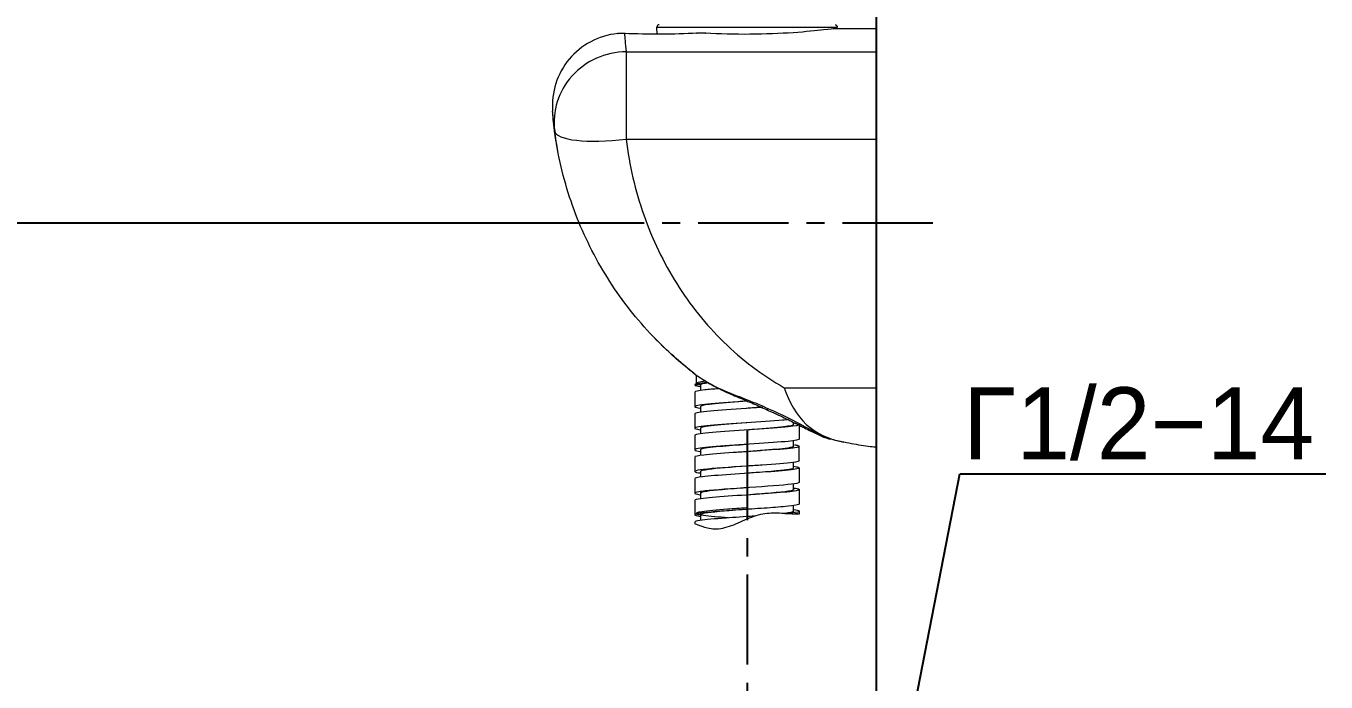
# Model space of a CAD drawing. Extents: x 1168 to 2296, y 0 to 827.
# Drawn here: x 1868.3 to 2048.4, y 269.2 to 360.1 of the extents above; entities that cross this region are included whole.
import ezdxf
from ezdxf import colors
from ezdxf.entities.mleader import LeaderData, LeaderLine
from ezdxf.math import Vec2, Vec3

# ---------------------------------------------------------------- set-up
doc = ezdxf.new("R2010")
doc.units = 0
doc.header["$LTSCALE"] = 10
doc.header["$MEASUREMENT"] = 0
doc.linetypes.add('CENTER', pattern=[2, 1.25, -0.25, 0.25, -0.25])
doc.layers.get('0').update_dxf_attribs({"linetype": 'CONTINUOUS'})
doc.layers.add('1', color=7, linetype='CONTINUOUS')
doc.layers.add('치수선', color=7, linetype='CONTINUOUS', lineweight=20)
doc.styles.get("Standard").update_dxf_attribs({"font": 'SYMBOL'})

msp = doc.modelspace()

# ---------------------------------------------------------------- linework, layer by layer
at = {"color": 5, "lineweight": -3, "ltscale": 0.5}
msp.add_line((1946.83, 332.8), (1734.15, 332.8), dxfattribs=at)
at = {"layer": '1', "color": 7, "linetype": 'Continuous', "lineweight": 13}
for p, q in [((1955.7, 359.96), (1980.66, 359.96)), ((1962.42, 359.1), (1961.21, 359.1)), ((1951.45, 356.53), (1951.45, 344.43)), ((1951.45, 356.53), (1986.1, 356.53)), ((1951.45, 344.43), (1986.1, 344.43)), ((1973.33, 309.99), (1986.1, 309.99))]:
    msp.add_line(p, q, dxfattribs=at)
at = {"layer": '1', "color": 7, "linetype": 'Continuous', "lineweight": 18}
for p, q in [((1955.75, 358.96), (1955.7, 359.96)), ((1962.48, 359.11), (1961.16, 359.11)), ((1986.1, 359.71), (1980.14, 359.71)), ((1980.65, 359.71), (1980.66, 359.96)), ((1986.1, 356.53), (1986.1, 359.71)), ((1986.1, 344.43), (1986.1, 356.53)), ((1986.1, 309.99), (1986.1, 344.43)), ((1986.1, 301.71), (1986.1, 309.99))]:
    msp.add_line(p, q, dxfattribs=at)
at = {"layer": '1', "color": 1, "linetype": 'CENTER', "lineweight": -3}
for p, q in [((1993.91, 332.8), (1934.35, 332.8)), ((1968.18, 304.12), (1968.18, 150.33))]:
    msp.add_line(p, q, dxfattribs=at)
at = {"layer": '1', "color": 7, "linetype": 'Continuous', "lineweight": 18}
msp.add_arc((1956, 359.97), 0.3, 89.9996, 182.8624, dxfattribs=at)
at = {"layer": '1', "color": 7, "linetype": 'Continuous', "lineweight": 18, "extrusion": (0, 0, -1)}
for centre, radius, start, end in [((-1980.36, 359.97), 0.3, 89.9996, 182.8624), ((-1991.91, 352.19), 50.81, 349.3408, 355.6013), ((-1991.91, 352.19), 50.81, 307.7463, 315.9297)]:
    msp.add_arc(centre, radius, start, end, dxfattribs=at)
at = {"layer": '1', "color": 7, "linetype": 'Continuous', "lineweight": 18}
msp.add_ellipse((1951.21, 357.07), major_axis=(0.09, 2), ratio=0.357631, start_param=6.279947, end_param=6.405218, dxfattribs=at)
at = {"layer": '1', "color": 7, "linetype": 'Continuous', "lineweight": 13}
for ratio, start_param, end_param in [(0.96772, 4.585417, 6.283185), (0.239333, 0, 1.539235)]:
    msp.add_ellipse((1951.45, 346.85), major_axis=(-9.91, -1.31), ratio=ratio, start_param=start_param, end_param=end_param, dxfattribs=at)
at = {"layer": '1', "color": 7, "linetype": 'Continuous', "lineweight": 18}
for points, knots in [([(1950.22, 359.05), (1947.62, 358.79), (1945.19, 357.48), (1941.89, 353.51), (1941.05, 350.89), (1941.25, 348.29)], [0, 0, 0, 0, 0.5, 0.5, 1, 1, 1, 1]), ([(1950.22, 359.05), (1950.22, 359.05), (1950.22, 359.05), (1950.25, 359.06), (1950.28, 359.07), (1950.31, 359.06)], [0, 0, 0, 0, 0.037766, 0.037766, 1, 1, 1, 1]), ([(1961.16, 359.11), (1961.17, 359.11), (1961.19, 359.11), (1961.2, 359.1), (1961.2, 359.1), (1961.21, 359.1)], [0, 0, 0, 0, 0.939473, 0.939473, 1, 1, 1, 1]), ([(1980.19, 359.71), (1980.19, 359.71), (1979.7, 359.65), (1977.8, 359.44), (1976.34, 359.29), (1972.8, 359.05), (1970.7, 358.96), (1966.47, 358.93), (1964.33, 358.99), (1962.42, 359.1)], [0, 0, 0, 0, 0.241089, 0.241089, 0.494059, 0.494059, 0.74703, 0.74703, 1, 1, 1, 1]), ([(1962.42, 359.1), (1962.42, 359.1), (1962.43, 359.1), (1962.44, 359.11), (1962.46, 359.11), (1962.48, 359.11)], [0, 0, 0, 0, 0.059006, 0.059006, 1, 1, 1, 1]), ([(1960.64, 312.13), (1958.07, 314.14), (1955.67, 316.41), (1951.41, 321.32), (1949.52, 323.97), (1946.25, 329.65), (1944.87, 332.69), (1942.74, 338.93), (1941.98, 342.17), (1941.53, 345.54)], [0, 0, 0, 0, 0.25, 0.25, 0.5, 0.5, 0.75, 0.75, 1, 1, 1, 1]), ([(1960.67, 312.12), (1960.86, 311.97), (1961.69, 311.33), (1962.87, 310.59), (1963.91, 310.06), (1964.22, 309.92)], [0, 0, 0, 0, 0.172028, 0.76308, 1, 1, 1, 1]), ([(1960.94, 310.37), (1960.93, 310.33), (1961.09, 310.26), (1961.49, 310.18), (1961.66, 310.16)], [0, 0, 0, 0, 0.653233, 1, 1, 1, 1]), ([(1964.26, 309.85), (1963.5, 309.79), (1961.7, 309.63), (1960.93, 309.47), (1960.93, 309.37)], [0, 0, 0, 0, 0.368744, 1, 1, 1, 1]), ([(1962.45, 310.87), (1962, 310.82), (1961.34, 310.72), (1961.13, 310.62), (1961.14, 310.57)], [0, 0, 0, 0, 0.525555, 1, 1, 1, 1]), ([(1962.88, 310.66), (1962.5, 310.61), (1961.92, 310.52), (1961.73, 310.42), (1961.74, 310.37)], [0, 0, 0, 0, 0.512858, 1, 1, 1, 1]), ([(1964.21, 309.89), (1964.2, 309.89), (1964.2, 309.9), (1964.18, 309.91), (1964.16, 309.93), (1964.15, 309.97), (1964.15, 309.98), (1964.15, 309.98)], [0, 0, 0, 0, 0.093048, 0.093048, 0.923841, 0.923841, 1, 1, 1, 1]), ([(1964.21, 309.91), (1964.34, 309.84), (1965.14, 309.41), (1966.71, 308.77), (1968.8, 307.88), (1970.2, 307.29), (1970.83, 306.97), (1970.85, 306.96)], [0, 0, 0, 0, 0.059075, 0.381475, 0.691344, 0.990575, 1, 1, 1, 1]), ([(1973.33, 309.99), (1974.06, 307.91), (1975.04, 306.16), (1977.73, 303.66), (1979.45, 302.88), (1981.58, 302.43)], [0, 0, 0, 0, 0.5, 0.5, 1, 1, 1, 1]), ([(1968.19, 308.13), (1967.76, 308.1), (1965.48, 307.95), (1961.71, 307.67), (1960.55, 307.38), (1961.32, 307.21), (1961.65, 307.16)], [0, 0, 0, 0, 0.088035, 0.467517, 0.846999, 1, 1, 1, 1]), ([(1968.17, 308.12), (1967.79, 308.1), (1965.77, 307.95), (1962.69, 307.7), (1961.73, 307.47), (1961.73, 307.37)], [0, 0, 0, 0, 0.111518, 0.598282, 1, 1, 1, 1]), ([(1970.37, 307.27), (1969.62, 307.22), (1966.97, 307.05), (1962.53, 306.75), (1960.95, 306.5), (1960.93, 306.38), (1960.93, 306.37)], [0, 0, 0, 0, 0.174129, 0.581961, 0.989793, 1, 1, 1, 1]), ([(1970.84, 306.96), (1971.32, 306.75), (1972.54, 306.21), (1974.42, 305.3), (1976.34, 304.3), (1978.03, 303.48), (1979.06, 302.99), (1979.65, 302.89), (1979.72, 302.87)], [0, 0, 0, 0, 0.137646, 0.35567, 0.580363, 0.781349, 0.970599, 1, 1, 1, 1]), ([(1970.85, 306.96), (1970.89, 306.94), (1970.95, 306.95), (1971.06, 307), (1971.1, 307.02), (1971.15, 307.06), (1971.15, 307.07), (1971.16, 307.07)], [0, 0, 0, 0, 0.608841, 0.608841, 0.962996, 0.962996, 1, 1, 1, 1]), ([(1973.94, 305.56), (1973.69, 305.54), (1972.17, 305.39), (1968.02, 305.12), (1962.53, 304.75), (1960.5, 304.43), (1961.16, 304.24), (1961.64, 304.16)], [0, 0, 0, 0, 0.058882, 0.319952, 0.581022, 0.842091, 1, 1, 1, 1]), ([(1975.43, 304.88), (1975.43, 304.77), (1974.24, 304.54), (1969.28, 304.19), (1963.48, 303.82), (1961.13, 303.55), (1960.93, 303.4), (1960.93, 303.38)], [0, 0, 0, 0, 0.213533, 0.457343, 0.701153, 0.944963, 1, 1, 1, 1]), ([(1968.17, 305.12), (1968.13, 305.12), (1966.45, 305), (1963.15, 304.75), (1961.75, 304.5), (1961.73, 304.38), (1961.73, 304.38)], [0, 0, 0, 0, 0.011057, 0.499765, 0.988473, 1, 1, 1, 1]), ([(1974.63, 304.88), (1974.63, 304.77), (1973.58, 304.54), (1970.41, 304.29), (1968.47, 304.15), (1968.17, 304.12)], [0, 0, 0, 0, 0.426023, 0.91165, 1, 1, 1, 1]), ([(1975.43, 302.88), (1975.43, 302.77), (1974.25, 302.54), (1969.28, 302.19), (1963.48, 301.82), (1960.52, 301.48), (1961, 301.26), (1961.63, 301.16)], [0, 0, 0, 0, 0.187214, 0.400739, 0.614263, 0.827788, 1, 1, 1, 1]), ([(1968.18, 301.12), (1967.53, 301.08), (1965.17, 300.93), (1961.89, 300.68), (1960.94, 300.47), (1960.93, 300.37)], [0, 0, 0, 0, 0.172352, 0.620115, 1, 1, 1, 1]), ([(1968.17, 302.12), (1966.82, 302.02), (1963.83, 301.8), (1961.91, 301.55), (1961.73, 301.4), (1961.73, 301.38)], [0, 0, 0, 0, 0.400456, 0.88997, 1, 1, 1, 1]), ([(1974.74, 302.08), (1974.93, 302.06), (1975.72, 301.9), (1975.16, 301.63), (1971.45, 301.34), (1968.89, 301.17), (1968.18, 301.12)], [0, 0, 0, 0, 0.092103, 0.472766, 0.853429, 1, 1, 1, 1]), ([(1974.63, 301.88), (1974.63, 301.79), (1973.93, 301.59), (1971.09, 301.34), (1968.81, 301.17), (1968.18, 301.12)], [0, 0, 0, 0, 0.3266, 0.812795, 1, 1, 1, 1]), ([(1986.1, 301.71), (1986.1, 301.71), (1985.84, 301.73), (1985.17, 301.82), (1984.75, 301.88), (1983.47, 302.07), (1982.53, 302.24), (1981.58, 302.43)], [0, 0, 0, 0, 0.25, 0.25, 0.5, 0.5, 1, 1, 1, 1]), ([(1968.18, 299.12), (1965.79, 298.97), (1963.49, 298.81), (1960.84, 298.5), (1960.57, 298.35), (1961.55, 298.18), (1961.63, 298.16), (1961.73, 298.15)], [0, 0, 0, 0, 0.479126, 0.479126, 0.958252, 0.958252, 1, 1, 1, 1]), ([(1974.66, 299.1), (1974.92, 299.06), (1975.71, 298.91), (1975.15, 298.64), (1971.13, 298.31), (1965.71, 297.97), (1961.77, 297.66), (1960.93, 297.46), (1960.93, 297.37)], [0, 0, 0, 0, 0.067519, 0.262497, 0.457475, 0.652453, 0.847431, 1, 1, 1, 1]), ([(1968.18, 299.12), (1966.06, 298.97), (1964.01, 298.81), (1962.12, 298.56), (1961.75, 298.47), (1961.74, 298.38)], [0, 0, 0, 0, 0.624331, 0.624331, 1, 1, 1, 1]), ([(1975.42, 299.88), (1975.43, 299.79), (1974.65, 299.59), (1971.45, 299.34), (1968.89, 299.17), (1968.18, 299.12)], [0, 0, 0, 0, 0.326442, 0.812751, 1, 1, 1, 1]), ([(1974.62, 298.87), (1974.61, 298.73), (1973.74, 298.59), (1971.34, 298.36), (1970.2, 298.28), (1968.73, 298.17), (1968.46, 298.15), (1968.18, 298.12)], [0, 0, 0, 0, 0.563535, 0.563535, 0.919283, 0.919283, 1, 1, 1, 1]), ([(1975.43, 296.87), (1975.43, 296.85), (1975.39, 296.82), (1974.88, 296.63), (1973.23, 296.48), (1968.92, 296.17), (1966.28, 296.01), (1962.3, 295.7), (1961, 295.54), (1960.9, 295.31), (1961.15, 295.24), (1961.64, 295.16)], [0, 0, 0, 0, 0.050956, 0.050956, 0.32362, 0.32362, 0.596283, 0.596283, 0.868946, 0.868946, 1, 1, 1, 1]), ([(1974.69, 296.09), (1974.99, 296.05), (1975.74, 295.89), (1974.97, 295.62), (1970.77, 295.28), (1965.35, 294.95), (1961.66, 294.64), (1960.93, 294.45), (1960.93, 294.37)], [0, 0, 0, 0, 0.078549, 0.274029, 0.469508, 0.664988, 0.860468, 1, 1, 1, 1]), ([(1968.19, 296.13), (1966.97, 296.03), (1965.75, 295.94), (1962.96, 295.7), (1961.79, 295.54), (1961.73, 295.38), (1961.73, 295.38), (1961.73, 295.38)], [0, 0, 0, 0, 0.361925, 0.361925, 0.987945, 0.987945, 1, 1, 1, 1]), ([(1974.62, 295.87), (1974.63, 295.84), (1974.59, 295.81), (1974.27, 295.69), (1973.69, 295.6), (1972.05, 295.43), (1970.97, 295.34), (1969.27, 295.21), (1968.72, 295.16), (1968.17, 295.12)], [0, 0, 0, 0, 0.124502, 0.124502, 0.48081, 0.48081, 0.837118, 0.837118, 1, 1, 1, 1]), ([(1975.42, 293.88), (1975.42, 293.76), (1974.73, 293.64), (1972.69, 293.44), (1971.67, 293.36), (1969.43, 293.21), (1968.22, 293.13), (1964.73, 292.9), (1962.6, 292.74), (1960.71, 292.44), (1960.74, 292.3), (1961.69, 292.16)], [0, 0, 0, 0, 0.208403, 0.208403, 0.344143, 0.344143, 0.479884, 0.479884, 0.751364, 0.751364, 1, 1, 1, 1]), ([(1969.14, 292.19), (1967.82, 292.1), (1964.71, 291.9), (1961.56, 291.63), (1960.94, 291.45), (1960.93, 291.37)], [0, 0, 0, 0, 0.322187, 0.734935, 1, 1, 1, 1]), ([(1960.94, 291.15), (1960.94, 291.15), (1961.02, 291.12), (1961.39, 290.97), (1961.78, 290.82), (1962.83, 290.52), (1963.49, 290.39), (1965, 290.52), (1965.83, 290.79), (1967.46, 291.48), (1968.28, 291.88), (1969.14, 292.19)], [0, 0, 0, 0, 0.142131, 0.142131, 0.356598, 0.356598, 0.571065, 0.571065, 0.785533, 0.785533, 1, 1, 1, 1]), ([(1968.11, 293.32), (1967.2, 293.26), (1966.3, 293.2), (1963.99, 293.03), (1962.71, 292.92), (1961.21, 292.7), (1960.95, 292.59), (1961.6, 292.37), (1962.48, 292.26), (1964.28, 292.1), (1964.9, 292.05), (1965.57, 292.01)], [0, 0, 0, 0, 0.139866, 0.139866, 0.38973, 0.38973, 0.639595, 0.639595, 0.88946, 0.88946, 1, 1, 1, 1]), ([(1968.21, 293.13), (1967.88, 293.1), (1967.54, 293.08), (1965.14, 292.9), (1963.25, 292.74), (1961.95, 292.52), (1961.75, 292.45), (1961.75, 292.38)], [0, 0, 0, 0, 0.098438, 0.098438, 0.721342, 0.721342, 1, 1, 1, 1]), ([(1969.14, 292.19), (1969.14, 292.19), (1969.14, 292.19), (1969.15, 292.19), (1969.16, 292.2), (1969.16, 292.2)], [0, 0, 0, 0, 0.398835, 0.398835, 1, 1, 1, 1]), ([(1969.16, 292.2), (1969.97, 292.48), (1970.78, 292.62), (1972.25, 292.66), (1972.89, 292.61), (1973.4, 292.58)], [0, 0, 0, 0, 0.5, 0.5, 1, 1, 1, 1]), ([(1974.63, 292.87), (1974.63, 292.86), (1974.62, 292.85), (1974.53, 292.75), (1974.1, 292.66), (1973.4, 292.57)], [0, 0, 0, 0, 0.106611, 0.106611, 1, 1, 1, 1]), ([(1973.4, 292.57), (1973.47, 292.57), (1973.54, 292.57), (1973.68, 292.56), (1973.74, 292.55), (1973.81, 292.55)], [0, 0, 0, 0, 0.500823, 0.500823, 1, 1, 1, 1]), ([(1974.7, 293.09), (1975.04, 293.04), (1975.78, 292.87), (1975.11, 292.69), (1973.96, 292.57), (1973.81, 292.55)], [0, 0, 0, 0, 0.290853, 0.911097, 1, 1, 1, 1]), ([(1973.81, 292.55), (1974.71, 292.5), (1975.25, 292.52), (1975.41, 292.53), (1975.43, 292.53), (1975.43, 292.53)], [0, 0, 0, 0, 0.855784, 0.855784, 1, 1, 1, 1]), ([(1974.24, 292.54), (1974.47, 292.52), (1974.66, 292.51), (1975.36, 292.51), (1975.36, 292.52), (1974.84, 292.51)], [0, 0, 0, 0, 0.220108, 0.220108, 1, 1, 1, 1])]:
    msp.add_open_spline(points, degree=3, knots=knots, dxfattribs=at)
at = {"layer": '1', "color": 7, "linetype": 'Continuous', "lineweight": 13}
for points in [[(1951.21, 359.06), (1950.88, 359.07), (1950.54, 359.07), (1950.22, 359.05)], [(1951.21, 359.06), (1951.25, 358.53), (1951.31, 357.69), (1951.45, 356.53)], [(1961.73, 310.37), (1961.46, 310.37), (1961.2, 310.37), (1960.93, 310.37)], [(1964.15, 309.98), (1966.39, 308.94), (1968.91, 308.13), (1971.16, 307.07)]]:
    msp.add_open_spline(points, degree=3, dxfattribs=at)
at = {"layer": '1', "color": 7, "linetype": 'Continuous', "lineweight": 18}
for points, degree in [([(1951.14, 359.06), (1950.69, 359.1), (1950.28, 359.04)], 2), ([(1951.3, 359.06), (1951.14, 359.06)], 1), ([(1961.21, 359.1), (1958.09, 358.93), (1954.43, 358.91), (1951.21, 359.06)], 3), ([(1941.53, 345.54), (1941.37, 346.77), (1941.29, 347.69), (1941.25, 348.29)], 3), ([(1960.23, 312.46), (1960.37, 312.35), (1960.5, 312.24), (1960.64, 312.13)], 3), ([(1960.64, 312.13), (1961.71, 311.3), (1962.88, 310.6), (1964.15, 309.98)], 3), ([(1961.12, 311.78), (1961.12, 311.13), (1961.12, 310.47)], 2), ([(1962.71, 310.72), (1961.58, 310.6), (1960.93, 310.49), (1960.93, 310.37)], 3), ([(1961.73, 310.38), (1961.73, 309.99), (1961.73, 309.59)], 2), ([(1960.93, 309.37), (1960.93, 308.37), (1960.93, 307.37)], 2), ([(1960.93, 306.38), (1960.93, 305.38), (1960.93, 304.38)], 2), ([(1961.73, 307.38), (1961.73, 306.99), (1961.73, 306.59)], 2), ([(1970.25, 307.28), (1969.58, 307.23), (1968.87, 307.18), (1968.17, 307.12)], 3), ([(1961.73, 304.39), (1961.73, 303.99), (1961.73, 303.6)], 2), ([(1974.63, 304.88), (1974.63, 305.03), (1974.63, 305.18)], 2), ([(1974.74, 305.08), (1974.83, 305.07), (1974.91, 305.06), (1974.98, 305.04)], 3), ([(1975.43, 302.88), (1975.43, 303.88), (1975.43, 304.88)], 2), ([(1960.93, 303.38), (1960.93, 302.38), (1960.93, 301.38)], 2), ([(1974.63, 301.88), (1974.63, 302.26), (1974.63, 302.65)], 2), ([(1981.58, 302.43), (1980.95, 302.56), (1980.33, 302.7), (1979.72, 302.86)], 3), ([(1961.73, 301.39), (1961.73, 300.99), (1961.73, 300.6)], 2), ([(1975.42, 299.88), (1975.42, 300.88), (1975.42, 301.88)], 2), ([(1960.93, 300.37), (1960.93, 299.37), (1960.93, 298.36)], 2), ([(1974.63, 298.86), (1974.63, 299.26), (1974.63, 299.65)], 2), ([(1975.43, 296.86), (1975.43, 297.87), (1975.43, 298.88)], 2), ([(1960.93, 297.37), (1960.93, 296.37), (1960.93, 295.36)], 2), ([(1961.74, 298.38), (1961.74, 297.98), (1961.74, 297.59)], 2), ([(1961.73, 295.72), (1961.73, 295.16), (1961.73, 294.59)], 2), ([(1974.63, 295.87), (1974.63, 296.26), (1974.63, 296.66)], 2), ([(1975.43, 293.86), (1975.43, 294.87), (1975.43, 295.88)], 2), ([(1960.93, 294.37), (1960.93, 293.37), (1960.93, 292.36)], 2), ([(1974.63, 292.86), (1974.63, 293.26), (1974.63, 293.65)], 2), ([(1961.73, 292.73), (1961.73, 292.16), (1961.73, 291.58)], 2), ([(1969.16, 292.2), (1968.83, 292.17), (1968.49, 292.15), (1968.15, 292.12)], 3), ([(1971.85, 292.65), (1972.43, 292.64), (1972.95, 292.62), (1973.4, 292.59)], 3), ([(1975.43, 292.53), (1975.43, 292.88)], 1), ([(1960.93, 291.37), (1960.93, 291.14)], 1)]:
    msp.add_open_spline(points, degree=degree, dxfattribs=at)
at = {"layer": '1', "color": 7, "linetype": 'Continuous', "lineweight": 13}
for points, knots in [([(1951.45, 344.43), (1951.88, 340.77), (1952.7, 337.27), (1955.05, 330.56), (1956.6, 327.34), (1960.29, 321.47), (1962.47, 318.74), (1967.45, 313.88), (1970.21, 311.76), (1973.33, 309.99)], [0, 0, 0, 0, 0.25, 0.25, 0.5, 0.5, 0.75, 0.75, 1, 1, 1, 1]), ([(1971.16, 307.07), (1972.99, 306.29), (1974.69, 305.42), (1977.59, 303.82), (1978.85, 303.07), (1979.72, 302.86)], [0, 0, 0, 0, 0.5, 0.5, 1, 1, 1, 1])]:
    msp.add_open_spline(points, degree=3, knots=knots, dxfattribs=at)
at = {"layer": '치수선', "lineweight": -3}
msp.add_line((1986.1, 114.1), (1986.1, 680.63), dxfattribs=at)

# ---------------------------------------------------------------- leaders
at = {"lineweight": -3, "ltscale": 0.5}
ml = msp.add_multileader_mtext('Standard', dxfattribs=at)
ml.set_content('G1/2-14', color=256)
ml.set_leader_properties(color=5)
ml.build(insert=Vec2(0, 0))
ml.multileader.update_dxf_attribs({"text_left_attachment_type": 6, "text_right_attachment_type": 6, "dogleg_length": 0.36, "arrow_head_size": 5})
ctx = ml.context
ctx.base_point, ctx.char_height, ctx.arrow_head_size, ctx.landing_gap_size, ctx.plane_origin = Vec3(1998, 298.04), 10, 5, 0.09, Vec3(1989.1, 254.06)
ctx.left_attachment, ctx.right_attachment = 6, 6
notes = []
notes.append((ctx, [(0, (1, 1, 0), (1997.64, 298.04), (1, 0), 0.36, [(0, [(1989.1, 254.06)], 0, [])])]))
ctx.mtext.insert, ctx.mtext.flow_direction = Vec3(1998.09, 310.04), 5
for ctx, leaders in notes:
    for number, flags, end, landing, length, lines in leaders:
        leader = LeaderData()
        leader.index, (leader.has_last_leader_line, leader.has_dogleg_vector, leader.attachment_direction) = number, flags
        leader.last_leader_point, leader.dogleg_vector, leader.dogleg_length = Vec3(end), Vec3(landing), length
        for number, points, colour, breaks in lines:
            line = LeaderLine()
            line.index, line.vertices, line.color, line.breaks = number, Vec3.list(points), colors.encode_raw_color(colour), breaks
            leader.lines.append(line)
        ctx.leaders.append(leader)

doc.saveas('drawing.dxf')
